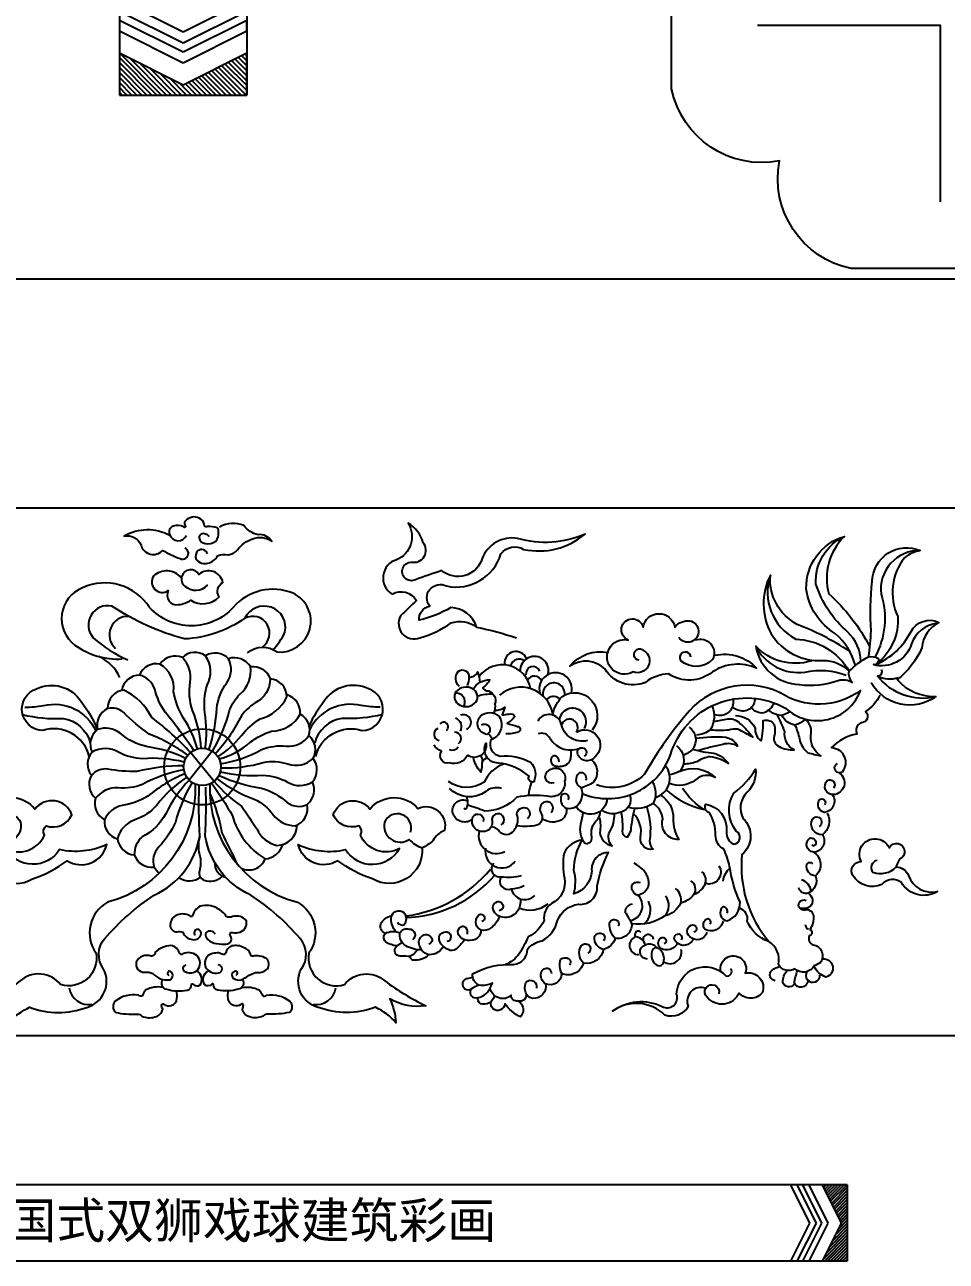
# Model space of a CAD drawing. Extents: x -66030 to 95157, y -13132 to 45879.
# Drawn here: x -44110 to -43323, y 5096 to 6151 of the extents above; entities that cross this region are included whole.
import ezdxf

# ---------------------------------------------------------------- set-up
doc = ezdxf.new("R2010")
doc.units = 0
doc.header["$LTSCALE"] = 100
doc.header["$MEASUREMENT"] = 0
for name, color, linetype in [('3', 11, 'CONTINUOUS'), ('4', 121, 'CONTINUOUS'), ('BH', 21, 'CONTINUOUS'), ('TEXT', 105, 'CONTINUOUS')]:
    doc.layers.add(name, color=color, linetype=linetype)
doc.styles.add('HZ', font='simhei.ttf')

# ---------------------------------------------------------------- blocks, each defined once
blk = doc.blocks.new('A$C7474708E')
at = {"layer": '3'}
for p, q in [((0, 1106.42), (0, 0)), ((72.5, 1106.42), (72.5, 0)), ((0, 54), (36.25, 35.87)), ((36.25, 35.87), (72.5, 54)), ((0, 47.78), (36.25, 29.65)), ((0, 42.66), (36.25, 24.53)), ((36.25, 29.65), (72.5, 47.78)), ((36.25, 24.53), (72.5, 42.66)), ((72.5, 36.44), (72.5, 42.66)), ((0, 36.44), (36.25, 18.31)), ((36.25, 18.31), (72.5, 36.44)), ((0, 24), (36.25, 5.87)), ((36.25, 5.87), (72.5, 24)), ((72.5, 0), (72.5, 24)), ((0, 0), (72.5, 0))]:
    blk.add_line(p, q, dxfattribs=at)
at = {"layer": 'BH'}
for p, q in [((21.26, 0), (0, 21.26)), ((24.09, 0), (0.17, 23.92)), ((72.5, 16.64), (67.6, 21.55)), ((72.5, 19.47), (69.48, 22.49)), ((72.5, 22.3), (71.37, 23.44)), ((18.43, 0), (0, 18.43)), ((15.61, 0), (0, 15.61)), ((26.92, 0), (5.83, 21.09)), ((29.75, 0), (11.5, 18.25)), ((32.58, 0), (17.16, 15.42)), ((69.35, 0), (54.4, 14.95)), ((72.18, 0), (56.28, 15.89)), ((72.5, 2.5), (58.17, 16.83)), ((72.5, 5.33), (60.05, 17.78)), ((72.5, 8.16), (61.94, 18.72)), ((72.5, 10.99), (63.82, 19.66)), ((72.5, 13.82), (65.71, 20.61)), ((12.78, 0), (0, 12.78)), ((9.95, 0), (0, 9.95)), ((7.12, 0), (0, 7.12)), ((35.41, 0), (22.82, 12.59)), ((38.23, 0), (28.48, 9.76)), ((46.72, 0), (39.32, 7.4)), ((49.55, 0), (41.2, 8.35)), ((52.38, 0), (43.09, 9.29)), ((55.2, 0), (44.97, 10.23)), ((58.03, 0), (46.86, 11.18)), ((60.86, 0), (48.74, 12.12)), ((63.69, 0), (50.63, 13.06)), ((66.52, 0), (52.51, 14)), ((4.29, 0), (0, 4.29)), ((1.46, 0), (0, 1.46)), ((41.06, 0), (34.14, 6.93)), ((43.89, 0), (37.43, 6.46))]:
    blk.add_line(p, q, dxfattribs=at)
blk = doc.blocks.new('A$C10B656CB')
at = {"layer": '3'}
for points in [[(1147.5, 426, 0.175546), (1144.1, 428.2, 0.523736), (1138.7, 424.9, 0.318576), (1143.9, 420.1, 0.202036), (1153, 422.1, 0.191241), (1155.4, 429.7, 0.193375), (1154.2, 433.4, 0.076492), (1145.9, 434.6, -0.279661), (1143.3, 435, 0.203223), (1140.3, 440.9, 0.342236), (1128.3, 440.5, 0.475029), (1126.8, 435.3, -1.303183), (1125.5, 434.3, 0.188552), (1116.7, 435, 0.42281), (1113.4, 427.7, 0.28633), (1120.5, 422.5, 0.291175), (1127.9, 427)], [(1146, 411.3, 0.481999), (1137.8, 414, 0.312909), (1136.2, 406.6, 0.284035), (1146.3, 403.2, 0.207391), (1154.5, 409.6, -0.15222), (1163.7, 410.5, 0.202137), (1171.4, 414.6, -0.150758), (1184.2, 424.1, -0.260348), (1200.8, 421.9, 0.290542), (1189, 427.6, -0.172949), (1177, 435.4, 0.246818), (1156.2, 434.1, 0.246818)], [(1375.7, 348.6, 0.327159), (1353.6, 365.4, -0.074217), (1326.7, 354.6, -0.396576), (1335.6, 366.6, -0.801877), (1349.9, 383.9, 0.39437), (1396.4, 411.3, -0.384817), (1415.8, 415.1, 0.23124), (1468.3, 428.2, -0.176019), (1410.7, 424.4, 0.361218), (1380.4, 407.2, -0.533287), (1345.8, 397, 0.010644), (1323.4, 389.1, -1.233459), (1319.9, 404.3, 0.728875), (1329.9, 420.8, 0.206901), (1317.2, 437.4, -0.462951), (1307.4, 406.3, 0.649122), (1303.5, 376.9, -0.410971), (1324.2, 371.5, 0.004159), (1310.8, 358.3, 0.718822), (1327.2, 339.7, 0.089636), (1353.8, 352.3, -0.253851), (1375.7, 348.6, -0.039763), (1409.6, 339.5, -0.039763)], [(1113.6, 427, 0.25687), (1074.8, 426.4, -0.370199), (1089.1, 418.8, 0.591312), (1107.6, 414.2, 0.040099), (1122.4, 407.2, 1.050138), (1126.4, 416.2)], [(1699.1, 316, 0.140047), (1682.2, 343.1, -0.23203), (1657.2, 381.5, -0.340929), (1689.7, 426.2, 0.270835), (1676.4, 377.2, -0.086788), (1711.5, 331.9, -0.086788)], [(1703.8, 319.6, 0.196597), (1692.6, 344.5, -0.139718), (1665.4, 385.5, -0.306912), (1689.7, 426.2)], [(1710.3, 323.5, 0.03128), (1712.5, 345.5, -0.041218), (1713.4, 387.6, -0.53189), (1754.5, 414.1, 0.117173), (1741, 408, 0.283902), (1735.3, 357.9, -0.24763), (1717.3, 317.5)], [(1754.5, 414.1, 0.456163), (1721, 377, -0.205269), (1715.8, 323.2, -0.197493)], [(1123.5, 390.9, 0.425542), (1099.7, 392.3, 0.808936), (1112.4, 379.9, 0.633025), (1121.1, 368, 0.127012), (1131.6, 371.7, 0.363634), (1155.7, 374.6, -0.421564), (1159, 386.9, 0.577712), (1138.6, 393.7, 1.193217), (1126.4, 383.8, 0.40722), (1146.1, 384.8)], [(1693.7, 328.4, 0.051414), (1649.4, 351.1, -0.301765), (1626.5, 393.2, 0.244504), (1627.2, 342.9, 0.277177), (1671.5, 320.3, -0.203284), (1693.8, 311.1, -0.203284)], [(1626.5, 393.2, 0.36971), (1648.2, 338.5, -0.259857), (1693.8, 311.1, -0.294704)], [(1179.9, 326.7, -0.357106), (1205.3, 327.5, 0.838382), (1219, 377.6, 0.324944), (1167.9, 365.6, -0.439505), (1096.4, 365.5, 0.373518), (1039.1, 382.3, 0.589073), (1032.7, 333.4, 0.175907), (1072.9, 321.6)], [(1192.7, 331.7, 0.941294), (1177.7, 356.3, -0.142135), (1126.2, 338.6, -0.081654), (1064.3, 366.6, 0.729119), (1048.3, 339.7, 0.081842), (1077.9, 320.7)], [(1201.4, 329.1, 0.084624), (1212, 344.3, 0.895061), (1177.7, 356.3, 0.895061)], [(1514.6, 320.4, -1.427268), (1518.3, 328.8, -0.923707), (1509.3, 310.5, -1.467772), (1505.1, 337.7, -1.628456), (1517.9, 348.6, -0.85223), (1544.9, 348.8, -0.253475), (1557.6, 354.1, -1.514722), (1548.2, 340)], [(1716.7, 316.9, 0.175216), (1746.6, 344.9, -0.402265), (1770.4, 352.8, 0.250456), (1755.8, 331.1, -0.130573), (1734.8, 303.9, 0.224277), (1767.9, 289.5, -0.445217), (1712.6, 301.2, -0.445217)], [(1768.9, 352, 0.29436), (1747.1, 334.5, -0.405788), (1714.2, 316.7, -0.405788)], [(1562.5, 337.8, -0.677913), (1577.2, 321, -0.387692), (1550.2, 319.8)], [(1579.3, 324.7, -0.269722), (1614.7, 313.7, 0.257864), (1577.1, 310.5, -0.328831), (1539.6, 308.9, 0.152784), (1519.8, 301.5, -0.366571), (1485.5, 312.7, 0.368203), (1455.4, 315.3, -0.288817), (1488.2, 327)], [(1661.3, 319.8, -0.284035), (1614, 332.5, 0.358199), (1651.4, 299.7, 0.125658), (1684.4, 303.3, -0.21163), (1696.7, 301.4)], [(1614, 332.5, 0.320647), (1656.1, 310.3, -0.145286), (1691.3, 307.7, -0.145286)], [(1137.3, 244.7, 0.080167), (1125.5, 271, -0.096602), (1116.9, 293.8, 0.298832), (1105.3, 317.2, 0.352356), (1087.8, 307.8, 0.352356)], [(1140.6, 245.3, 0.07853), (1133.2, 277.5, -0.133325), (1131.2, 301.7, 0.241396), (1124.4, 322.8, 0.352356), (1105.3, 317.2, 0.352356)], [(1143.9, 245.1, 0.078116), (1143.6, 275.5, -0.098001), (1145.5, 299.2, 0.29164), (1144.2, 324.3, 0.361083), (1124.4, 322.8, 0.361083)], [(1147.3, 244.9, 0.067617), (1153.8, 279.5, -0.132926), (1162.4, 301.3, 0.282009), (1163.8, 321.7, 0.353642), (1144.2, 324.3, 0.353642)], [(1150.1, 242.7, 0.074978), (1164.7, 277.7, -0.107568), (1173.6, 291.5, 0.26885), (1182.5, 315, 0.352356), (1163.8, 321.7, 0.352356)], [(1696.7, 301.4, -0.245274), (1693.8, 311.1, -0.076275), (1710.3, 323.5, -0.151044), (1718.4, 322.2, -0.618182), (1714.2, 316.7)], [(1134.2, 243.5, 0.01941), (1109.8, 276.1, -0.095153), (1100.9, 295.7, 0.239061), (1087.8, 307.8, 0.356781), (1072.7, 294.8, 0.356781)], [(1182.5, 315, -0.352356), (1199.4, 304.6, -0.288469), (1186.7, 284.1, 0.116917), (1173.7, 271.1, -0.077131), (1152.6, 240.7)], [(1361, 298.1, -0.420067), (1360, 310.8, -0.702826), (1369, 305.9, -0.095299), (1367.6, 298.9, -0.095299)], [(1369, 305.9, 0.295893), (1376.8, 310.6, -0.063251), (1378.3, 301.5, -0.063251)], [(1044.9, 238.2, 0.441102), (1005.4, 260.4, -0.83818), (999.9, 296.1, -0.379154), (1037.9, 285.2, -0.068035), (1051.9, 261.3, -0.068035)], [(1154.7, 238.1, 0.078673), (1174.9, 256.1, -0.07464), (1190.8, 270.5, 0.224286), (1213.7, 289.1, 0.393263), (1199.4, 304.6, 0.393263)], [(1238.3, 238.2, -0.441102), (1277.8, 260.4, 0.83818), (1283.3, 296.1, 0.379154), (1245.3, 285.2, 0.05912), (1232.7, 264.6, 0.05912)], [(1372.6, 295.8, -0.267079), (1387, 303.8, -0.089651), (1381, 296.9, 0.342288), (1385.7, 294.3, -0.411207), (1391.3, 283.1, -0.114443), (1390.3, 275.3, -0.114443)], [(1465.8, 206.7, 0.426334), (1541.2, 239.6, -0.484721), (1639.5, 279.4, 0.530832), (1703.6, 294.6, -0.314205), (1634.4, 293, 0.352303), (1553.7, 272.9, 0.043828), (1518.7, 222.8, -0.285938), (1477.9, 214.2)], [(1131.4, 241.7, 0.043364), (1098.3, 271.6, 0.162619), (1074.5, 295, 0.399401), (1060.6, 279.2)], [(1155.6, 236.2, 0.1206), (1182.4, 250.5, -0.073548), (1200.6, 260, 0.279785), (1225, 274.5, 0.358124), (1213.8, 290.9, 0.399109)], [(1440.7, 274.4, -0.132362), (1448.8, 289.6, -0.862193), (1474.2, 260.9)], [(1594.5, 287.3, -0.489871), (1583.4, 273.3, -0.058487), (1578.4, 274.1)], [(1613.3, 287.9, -0.559173), (1598.6, 277.9, -0.041504), (1593.9, 280, -0.041504)], [(1719.9, 290.6, -0.144595), (1707.8, 276.7, -0.690052), (1703.7, 267, 0.400016), (1700.4, 257.4, 0.153843), (1678.6, 245.9, -0.615389), (1687.7, 225, -1.086697), (1683.9, 232.4)], [(989.9, 280.4, 0.031618), (1005.9, 281.7, -0.362903), (1050.5, 260.1)], [(1129, 239.4, 0.06675), (1096.1, 257.4, -0.04358), (1074.3, 275.8, 0.242771), (1060.6, 279.2, 0.353642), (1052, 261.3)], [(1157.1, 231.9, 0.078862), (1192.1, 244.2, -0.118753), (1213.2, 247.2, 0.269466), (1232.5, 256.1, 0.353642), (1225, 274.5, 0.353642)], [(1293.3, 280.4, -0.031618), (1277.2, 281.7, 0.354205), (1233.2, 261.2, 0.354205)], [(1379.9, 265.3, -1.036968), (1384.6, 257.2, -0.621545), (1379, 272.6, -0.412946), (1395, 272.4, -0.470336), (1387.9, 252.5, 0.487945), (1395.7, 238.7, -0.150961), (1421.6, 233.5, -0.309457), (1424.4, 216.6, -0.682071), (1420.4, 221.5, 0.151626), (1394.2, 232.7, -0.561511), (1383.7, 249.6, -0.675755), (1367.9, 239.4)], [(1391, 277.8, 0.172974), (1399.9, 280.3, 0.00612), (1397.5, 273.8, 0.001303), (1403.3, 274.5, -0.408745), (1408.3, 272.3, -0.106032), (1401.7, 266.7, 0.017543), (1410.5, 264, -0.795289), (1411.6, 259.3, -0.095755), (1400.5, 257.6, -0.095755)], [(1576.7, 281.2, -0.249705), (1575.1, 261.1, -0.172611), (1563.3, 256.6, -0.172611)], [(1629.7, 283.7, -0.165913), (1620.9, 275.5, -0.297839), (1610.3, 280.2, -0.297839)], [(1642.7, 276.8, -0.197128), (1634.9, 273.4, -0.153307), (1625.5, 277.6, -0.153307)], [(987.8, 274, 0.070072), (1022.5, 270.8, -0.297613), (1045.8, 249.9)], [(1295.4, 274, -0.070072), (1260.7, 270.8, 0.297613), (1237.4, 249.9)], [(1470.3, 251.8, -0.434397), (1448, 266.3, 0.667108), (1427.8, 268.4)], [(1578.1, 268.1, 0.010966), (1590.3, 270.4, -0.266943), (1600.8, 266.2, -0.06591), (1611.4, 254.7, 0.026116), (1598.7, 261.5, 0.13979), (1590.8, 260.8, -0.049997), (1576, 260.9, -0.049997)], [(1596.6, 273.2, -0.298415), (1613.4, 262.6, 0.26642), (1618.7, 251.6, 0.073864), (1620.3, 268.9, -0.350153), (1629.8, 265.5, -0.13771), (1629.6, 255.4, 0.337488), (1633.9, 246.7, 0.127938), (1646.8, 243.9, -0.329681), (1638.9, 259.7, -0.000564), (1632.7, 273.7)], [(1656.3, 270, -0.102656), (1647.5, 265.1, -0.253631), (1636.3, 273.5, -0.364916)], [(1647.5, 265.1, -0.050169), (1651.3, 253.3, 0.192593), (1658.6, 241.5, 0.020547), (1669.5, 238.9, -0.276483), (1661, 256.2, 0.307416), (1656.3, 270)], [(1127.2, 236.6, 0.08111), (1093.7, 246.7, -0.120414), (1071.3, 258.2, 0.25546), (1052, 261.3, 0.355329), (1047.3, 242)], [(1158, 228.6, 0.078173), (1193.5, 233.2, -0.126181), (1214.4, 232, 0.276222), (1236.1, 236.6, 0.353642), (1232.5, 256.1, 0.353642)], [(1356.8, 259.4, -0.702768), (1359.9, 249, -0.702768)], [(1461, 259.1, -0.93041), (1476.6, 237.8, -0.632928), (1461.7, 241.2, -1.887019), (1467.6, 238.5)], [(1557.1, 263.3, -0.41346), (1560.2, 244.5, -0.104227), (1552, 239.2, -0.104227)], [(1562.7, 253.8, -0.063189), (1588.6, 254.7, -0.243539), (1598.5, 247.1, 0.206722), (1586, 248.6, 0.018285), (1564.8, 243.3)], [(1126, 233.5, 0.078128), (1090.3, 236.4, -0.109984), (1070.4, 241.6, 0.282568), (1047.3, 242, 0.361083), (1046.7, 222.2)], [(1367.8, 239.1, -0.363211), (1352.5, 232.9, -0.735638), (1345.8, 242.7, -0.181339), (1339.5, 248.1, -0.181339)], [(1546.4, 247.6, -0.400225), (1549.8, 226.3, -0.119949), (1540.4, 222.7)], [(1560.2, 244.5, 0.045758), (1578.3, 241.1, -0.162883), (1590.8, 232.2, 0.093827), (1575.2, 238.1, 0.123439), (1563.8, 233.8, -0.095168), (1552.2, 231.8, -0.095168)], [(1156.8, 225.3, 0.079505), (1193.2, 222.3, -0.114557), (1214.3, 216.4, 0.287457), (1235.5, 216.7, 0.353642), (1236.1, 236.6, 0.353642)], [(1385.1, 236.9, 0.291144), (1380.2, 233, -0.074119), (1379.2, 224.9, -0.138184), (1372.9, 237.5)], [(1473.9, 235.5, -0.400604), (1475.4, 216.3, -0.107838), (1464.8, 211.6, -0.107838)], [(1125.5, 230.2, 0.064724), (1085.5, 225.4, -0.045971), (1060.9, 227.5, 0.251499), (1046.7, 222.2, 0.353642), (1050.3, 202.6)], [(1125.7, 226.9, 0.07626), (1090.3, 214.5, -0.128337), (1069.6, 211.6, 0.239447), (1050.3, 202.6, 0.353642), (1057.8, 184.3)], [(1126.6, 223.6, 0.071575), (1094.9, 204.4, -0.097337), (1073, 196.5, 0.232125), (1057.8, 184.3, 0.354483), (1069, 167.9, 0.354483)], [(1398.5, 231.7, 0.201158), (1382.1, 216.3, -0.313894), (1351.7, 216.8, -0.313894)], [(1442, 215.7, -0.923532), (1437.4, 226.3, -0.779839), (1450.8, 217.1, -0.559137), (1436.2, 204.5, 0.079791), (1409.9, 203.5, -0.212789), (1382.4, 191.7, 0.013444), (1367.7, 196.9)], [(1469.1, 218.1, 0.622871), (1463.4, 224.2, 0.579707), (1464.7, 211.9, -0.217239), (1464.1, 199.6, -0.367068), (1452.9, 194, -0.367068)], [(1548.7, 225.5, -0.304236), (1579.5, 220.4, 0.317144), (1562.7, 218.4, -0.264689), (1540.1, 215.2, -0.262487)], [(1589.5, 104.5, 0.569358), (1585.8, 109.9, 0.638272), (1589.6, 98, 0.339008), (1600.6, 113.9, -0.069766), (1591.7, 144.6, 0.041292), (1586.9, 159.1, -0.284228), (1579.7, 171.1, 0.145661), (1574.4, 190.3, -0.448601), (1571.3, 197.6, -0.391679), (1589.1, 174.4, 0.339595), (1595.5, 163.3, 0.712139), (1597.4, 174.5, -0.310638), (1595.3, 207, 0.100214), (1613.8, 227.6, -0.234388), (1606.7, 207.8, 0.346206), (1603.4, 185.1, -0.449774), (1602.2, 154.7, 0.202455), (1625.2, 80.4)], [(1685.3, 224.4, -0.698334), (1680.4, 205.7, -0.666673), (1675, 217.7, -0.888231), (1680.3, 211.3)], [(1135.4, 214.6, -0.350165), (1060.6, 113.8, 0.447339), (1050.8, 70.3, -0.561208), (1020.4, 43.6, 0.429561), (986, 46.8, -0.049384), (950.8, 25.5, 0.173784), (981.5, 31.3, 0.086139), (976.4, 11, -0.107254), (994, 24.2, 0.181002), (1042.8, 24.1, 0.476889), (1057.2, 56.7, -0.351933), (1058.2, 82.9, -0.069056), (1100.4, 120, 0.252139), (1139.3, 170.6, -0.023443), (1138.8, 212.2)], [(1128.1, 220.7, 0.078666), (1102.5, 196.7, -0.135271), (1083.9, 184.3, 0.262206), (1069, 167.9, 0.353642), (1083.4, 154.2)], [(1130.2, 218.1, 0.076168), (1110.2, 189.3, -0.152589), (1090.2, 169.7, 0.230879), (1083.4, 154.2, 0.350667), (1100.3, 143.8)], [(1132.8, 216, 0.076322), (1118.6, 182.2, -0.085172), (1104.3, 161.1, 0.276944), (1100.3, 143.8, 0.002841), (1104.5, 138.5)], [(1147.8, 214.6, 0.350165), (1222.6, 113.8, -0.447339), (1232.4, 70.3, 0.561208), (1262.8, 43.6, -0.429561), (1297.2, 46.8, 0.049384), (1332.4, 25.5, -0.173784), (1301.7, 31.3, -0.086139), (1306.8, 11, 0.107254), (1289.2, 24.2, -0.181002), (1240.4, 24.1, -0.476889), (1225.9, 56.7, 0.351933), (1225, 82.9, 0.069056), (1182.8, 120, -0.252139), (1143.9, 170.6, 0.023443), (1144.4, 212.2)], [(1149.3, 215.5, -0.033712), (1167.2, 187.7, 0.191426), (1195, 151, 0.32693), (1210.1, 162.9)], [(1151.5, 217, 0.063642), (1175, 195.8, -0.001918), (1188.2, 176.2, 0.240493), (1205.2, 162.4, 0.410713), (1222.3, 179.5, 0.410713)], [(1153.8, 219.4, 0.077935), (1185.8, 201.9, -0.126804), (1202, 188.6, 0.232511), (1220.6, 179.1, 0.393263), (1230.9, 197.4, 0.393263)], [(1191.9, 211.3, -0.102532), (1214, 199.1, 0.290029), (1230.9, 197.4, 0.350667), (1235.5, 216.7, 0.350667)], [(1396.8, 211.1, 0.231654), (1383.4, 208.5, -0.386686), (1352.6, 211.1, -0.386686)], [(1525.7, 216.9, -0.262458), (1526.3, 198.1, -0.231889), (1505.5, 194.8, -0.231889)], [(964, 173.6, -0.969644), (986.1, 182.1, -0.682237), (965, 167.5, -0.139563), (953.9, 160.2, 0.59797), (996.4, 133.7, 0.078989), (1026.1, 149.3, 0.510176), (1059.9, 163.1, -0.165192), (1019.6, 158.8, -0.560874), (973.4, 159.6, 0.438923), (1006.6, 171.2, -0.353536), (1008, 179.2, 0.392744), (1030.1, 188.5, 0.593769), (998.5, 193.4, 0.465556), (957.6, 193.9, 0.639912), (935, 175, -0.18148), (944.8, 166.4, 0.06001), (953.9, 160.2)], [(1148, 206.7, -0.055129), (1158.1, 173.1, 0.004105), (1171.3, 146.5, 0.004105)], [(1319.2, 173.6, 0.969644), (1297, 182.1, 0.682237), (1318.2, 167.5, 0.139563), (1329.3, 160.2, -0.59797), (1286.7, 133.7, -0.078989), (1257.1, 149.3, -0.510176), (1223.3, 163.1, 0.165192), (1263.6, 158.8, 0.560874), (1309.8, 159.6, -0.438923), (1276.5, 171.2, 0.353536), (1275.2, 179.2, -0.392744), (1253.1, 188.5, -0.593769), (1284.6, 193.4, -0.465556), (1325.6, 193.9, -0.639912), (1348.2, 175, 0.18148), (1338.4, 166.4, -0.06001), (1329.3, 160.2)], [(1371.7, 184.3, -0.545658), (1355.2, 190.8, -0.600146), (1368.2, 200.3, -0.600146)], [(1453.9, 201.4, 1.336199), (1447.5, 202.9, 0.309363), (1452.3, 193.9, -0.293499), (1448.3, 184.3, -0.304762), (1432.1, 185.2, -0.304762)], [(1486.9, 202.3, -0.28356), (1479, 190.1, -0.346108), (1460.4, 195.5, -0.346108)], [(1506.4, 205.1, -0.454638), (1498.9, 190.8, -0.26379), (1483.1, 192.2, -0.26379)], [(1532.6, 205.3, -0.281535), (1543.5, 185.4, 0.147907), (1548.4, 167.5, -0.518047), (1534.6, 184.7, 0.250757), (1526.3, 198.1)], [(1537.6, 210.2, 0.143099), (1570.1, 193.1, -0.114687), (1551.5, 211, -0.114687)], [(1679.4, 205.8, -0.579513), (1672.3, 190.6, -0.513217), (1668.3, 201.1, -0.996194), (1672.7, 197)], [(1388.2, 178.6, -0.186549), (1396.1, 173.3, 0.470523), (1408.6, 176.7, 0.237384), (1410.1, 188.9, -0.540264), (1418.8, 194.1, -0.495617), (1419.1, 185.2)], [(1439.4, 190.6, 0.896116), (1432.9, 199, 0.447582), (1431.2, 189, -0.424234), (1427.2, 179.6, -0.094155), (1410.6, 179.1, -0.094155)], [(1466.4, 190.5, -0.042145), (1464.3, 180.4, 0.22614), (1468.2, 164.2, 0.558779), (1474.1, 169.4, -0.279948), (1478.7, 184.3, 0.22291), (1481.1, 191.3)], [(1498.9, 190.8, -0.075749), (1500, 174.5, 0.380723), (1504.4, 169.5, 0.07299), (1507.5, 175, -0.036024), (1510.7, 194)], [(1520.9, 195.1, -0.120468), (1523.3, 166.4, 0.20852), (1526.4, 159.1, -0.513302), (1515.5, 169.3, 0.268712), (1509.4, 189.6)], [(1396.6, 179.8, 1.620751), (1388.8, 184.8, -0.29656), (1385.6, 175.4, -0.728609), (1372.5, 186.9, -0.868325), (1381.4, 182.8, -0.868325)], [(1480.5, 186.1, -0.102357), (1480.9, 173.4, 0.332396), (1491.4, 162, -0.302987), (1489.2, 173.8, 0.163393), (1493.3, 189.4)], [(1675, 189.8, -0.370657), (1670.9, 171.4, -0.565185), (1662.4, 184.9, -1.234318), (1668.2, 178.6, -1.234318)], [(1139.2, 169.9, 0.147442), (1139.6, 152.4, -0.098177), (1139, 140.6, 0.374256), (1142.9, 132.7, 0.297704), (1158.5, 136)], [(1670.9, 171.4, -0.593206), (1663.3, 156.6, -0.667467), (1660.1, 168.6, -0.50081), (1665.4, 164.3, -0.665303), (1661.9, 162.5)], [(1417.7, 36.5, -0.632029), (1410.9, 29.7, -0.548736), (1405.3, 34.4, -0.582829), (1387.2, 40.4, -0.074413), (1389.3, 44.7, -0.139959), (1377.7, 43, -0.31864), (1372.2, 52.8, -0.13666), (1407.4, 60.7, 0.390209), (1419, 73.8, -0.162687), (1431.6, 81, 0.223168), (1444.7, 98.3, -0.269778), (1462.6, 112.1, 0.465919), (1478.7, 127.8, -0.077094), (1488.3, 156.2, 0.458326), (1474, 140.5, -0.316048), (1458.7, 121.1, 0.128108), (1458.8, 141.2, -0.13258), (1465.9, 167, 0.255944), (1450.3, 155.8, 0.093782), (1450.6, 134.3, -0.348838), (1439.6, 112.8, 0.277779), (1433.3, 98.4, -0.185016), (1419.6, 84.4, -0.045742), (1411.9, 69.8, -0.130215), (1400.4, 60.6)], [(1717.6, 149.6, 0.57438), (1714.1, 139.4, 0.284201), (1734, 144, -0.297135), (1744.5, 136.7, 0.392899), (1769.1, 123.1, -0.425372), (1738.5, 130.6, 0.414828), (1721.7, 129, -0.376729), (1697, 136.6, -0.591687), (1704.1, 148.5, -1.025332), (1728, 160.4, -1.419525), (1736.9, 150.7, 0.088399), (1733.7, 143.2)], [(1663.3, 156.6, -0.50537), (1665.1, 136.4, -0.456071), (1657.5, 146.1, -0.549413), (1662.8, 146.8)], [(1582.6, 144.9, -0.697412), (1570.9, 129.8, -0.192306), (1561.2, 120.4, -0.169337), (1549.9, 113.1, -0.237926), (1536.4, 102.2, -0.196382), (1508.1, 95.5, -0.196382)], [(1665.1, 136.4, -0.395331), (1658.8, 121.6, -0.441479), (1650.7, 126.1, -0.441479)], [(1413.1, 116.7, -0.177728), (1410.3, 106, -0.281741), (1397.8, 101, -0.336435), (1389.4, 109.1, -0.314885), (1393.6, 114.6, -0.475696), (1398.2, 109.8, -0.336774), (1394.9, 106.6)], [(1658.7, 121.5, -0.495775), (1660.6, 110.2, -0.222263), (1651.6, 108.8, -0.222263)], [(1152.6, 86.7, 0.181306), (1148.8, 89.1, 0.283616), (1144.6, 87.8, 0.305443), (1144.9, 83.7, 0.191789), (1151.5, 79, 0.059494), (1160.2, 78.1, 0.20123), (1165.4, 79.7, 0.327088), (1165.6, 85.2, -0.2605), (1165.1, 87.4, -0.249439), (1167.3, 88, 0.113812), (1172.2, 88, 0.430992), (1179.1, 97.8, 0.321456), (1167.3, 101.6, -0.212226), (1161.9, 101.7, 0.131858), (1154.1, 108.7, 0.193462), (1139.5, 110.4, 0.209234), (1133, 101.9, -0.387058), (1130.8, 102.2, 0.217012), (1120.2, 103.1, 0.325492), (1114.1, 94.6, 0.467603), (1119.9, 88.5, -0.182833), (1124.8, 88.2, 0.268251), (1133, 82, 0.443114), (1140.4, 87.1, 0.461557), (1136.8, 90.7, 0.553583), (1135.3, 85.8)], [(1306.8, 88.6, -0.207778), (1302.9, 101.6, -0.568046), (1313.4, 105.1, -0.368581), (1313.5, 94.3, -0.37594), (1308.4, 96.5)], [(1508.6, 112.2, 0.411112), (1502.5, 105.4, -0.023251), (1508.1, 95.5, -0.481258), (1493.9, 83, -0.21534), (1489.2, 95.9, -0.632458), (1496.5, 97.6, -0.258288), (1496.6, 93.3)], [(1660.1, 90.7, -0.760543), (1659.7, 85.1, 0.446016), (1663.1, 77.6, -0.548544), (1669.3, 62.3, -0.015008), (1663.9, 59.6, -0.484493), (1647.4, 57, -0.430208), (1633.5, 60.6, 0.309087), (1625.2, 80.4, -0.221441), (1606.8, 97.7, 0.389533), (1600.2, 108.7)], [(1660.5, 90.6, 0.179329), (1663.5, 102.5, 0.418038), (1656.3, 107.2, -0.670124), (1651.2, 113.7, -0.401779), (1657.2, 115.4, -0.401779)], [(1297.6, 87.3, -0.493317), (1294.5, 96.6, -0.193242), (1302.7, 102.2)], [(1395.1, 101.7, -0.13855), (1389.2, 93, -0.169267), (1381.7, 89.7, -0.355922), (1375.3, 94.8, -0.240288), (1377.2, 102.9, -0.380112), (1381.5, 102.7, -0.574884), (1380.1, 97.5)], [(1586.1, 97.6, -0.490237), (1570.7, 90.6, -0.525069), (1573.3, 100.1, -0.443312), (1574.9, 95)], [(1307.4, 76.5, -0.05879), (1298.4, 79.4, -0.407456), (1297.6, 87.3, -0.218391), (1310.2, 87.7)], [(1328.9, 73, -0.113083), (1315.1, 76.7, -0.308563), (1310.2, 87.7, -0.356952), (1318, 91, -0.748502), (1320.8, 81.8)], [(1347.1, 76.3, -0.318614), (1335.4, 69.1, -0.296875), (1327.5, 75.7, -0.355346), (1328.5, 84.6, -0.483367), (1337.2, 83.6, -0.487039), (1334.9, 78)], [(1365.5, 81.8, -0.026329), (1359.5, 75.1, -0.271085), (1353, 72.8, -0.113668), (1347.1, 76.3, -0.264962), (1343.6, 84.5, -0.32341), (1349.5, 88.7, -0.418916), (1353.7, 84.3, -0.398394), (1350.2, 80.2)], [(1379.3, 90.1, -0.209704), (1376.5, 83.5, -0.236643), (1367.7, 81.3, -0.226368), (1360.5, 85.7, -0.335912), (1361, 92, -0.425528), (1366.2, 92.5, -0.210105), (1367.5, 86.5)], [(1493.9, 83, -0.266937), (1484, 73.5, -0.365853), (1476.3, 84.3, -0.696821), (1484.9, 84.7, -0.258265), (1483.9, 80.9)], [(1560.4, 82.1, -0.547995), (1546.4, 79.8, -0.833195), (1548.6, 86.8, -0.489829), (1550.3, 81.7)], [(1572.3, 88.2, -0.589963), (1557.7, 84.6, -0.647765), (1560.4, 94.7, -0.817823), (1561.1, 88.2)], [(1127.5, 60.3, 0.84887), (1127.3, 54.4, 0.30192), (1137.2, 55.8, 0.403087), (1136.8, 68.4, 0.290983), (1124.9, 69.7, -0.549135), (1122.2, 70, 0.275817), (1114.7, 77, 0.159362), (1101.1, 71.1, -0.447672), (1097.8, 67.8, 0.404405), (1085.1, 62.6, 0.516868), (1092, 54.1, -0.129574), (1099.3, 53.1, 0.267391), (1113.6, 47.7, 0.760323), (1113.2, 55.1, 0.714411), (1113, 51.3, 0.714411)], [(1170.4, 51.7, 0.710782), (1170.4, 55.1, 0.699392), (1167.9, 49, 0.304233), (1176.7, 48.4, -0.059745), (1186.8, 54, 0.223549), (1197.1, 56.9, 0.348549), (1196.2, 65.8, 0.203552), (1184.8, 67.7, -0.461702), (1182.6, 69.5, 0.26838), (1177.1, 75, 0.192024), (1166.4, 76.5, 0.2037), (1161.4, 70.8, -0.140403), (1160.3, 69.2, -0.199865), (1156.8, 70.4, 0.167529), (1146.4, 68.4, 0.30212), (1144.3, 58.5, 0.329157), (1155.4, 53.6, 0.904054), (1155.1, 60.4, 0.904054)], [(1324.7, 73.4, -0.309945), (1317.1, 67.5, 0.041375), (1310.3, 67.8, -0.629578), (1306.9, 75.9, -0.020237), (1312, 79.5, -0.020237)], [(1484, 73.5, -0.414128), (1466.8, 61.9, -0.338027), (1465.1, 76.8, -0.468528), (1472.4, 76.3, -0.412238), (1470.7, 70.5)], [(1521.5, 65.4, -0.906621), (1519.8, 77.4, -0.389183), (1529.7, 74.7)], [(1547.1, 78.3, -0.384608), (1533, 74.4, -0.520546), (1533.2, 83.4, -1.070074), (1535.7, 78.3)], [(1334.9, 69.2, -0.246044), (1321.3, 64.5, -0.181037), (1318.3, 67.6, -0.181037)], [(1466.8, 61.9, -0.455046), (1448.3, 52.9, -0.178705), (1447.4, 65.1, -0.411804), (1455.6, 64.5, -0.272475), (1455.1, 60.2)], [(1584.2, 54.7, -1.344691), (1605.1, 53.4, -0.592121), (1619.7, 36.7, -0.461718), (1599.8, 36.3, -0.55515), (1572.6, 32.7, -1.821756), (1582.5, 35.7)], [(1671.1, 65.5, -0.942254), (1673.9, 50, -0.195377), (1663.9, 59.2)], [(1107.4, 48, 0.563654), (1111.2, 39.6, 0.125167), (1128.5, 38.9, 0.402454), (1132.2, 43.7, -0.633295), (1133.8, 43.7, 0.365478), (1139.6, 43.3, 0.442552), (1136.6, 55.3)], [(1175.8, 48, -0.563654), (1172, 39.6, -0.125167), (1154.7, 38.9, -0.402454), (1151, 43.7, 0.633295), (1149.4, 43.7, -0.365478), (1143.6, 43.3, -0.442552), (1146.6, 55.3)], [(1448.3, 52.9, -0.545097), (1434.5, 44.3, -0.306345), (1430.7, 53.7, -0.44662), (1437.1, 57.2, -0.269829), (1439.5, 53)], [(1571.3, 40.4, 0.656972), (1556.4, 25.1, -0.3747), (1536.4, 17.5, 0.366069), (1491.8, 20.9, -0.280958), (1534.1, 24.9, 0.711087), (1546.4, 35.5, -0.666744), (1588.5, 51, 0.785773), (1592.5, 57)], [(1630.7, 46.9, -0.674881), (1628, 55.8, -0.110344), (1634.5, 59.1)], [(1646.7, 44, -0.673883), (1637.2, 45.6, -0.185928), (1640.8, 55.5, -0.185928)], [(1658.6, 46.9, -0.784561), (1646.9, 45, -0.0347), (1649.6, 55.4)], [(1434.5, 44.3, -0.499498), (1423.8, 31.8, -0.299256), (1417.7, 36.5, -0.202884), (1417.7, 45.3, -0.397449), (1424.6, 46.4, -0.276805), (1426.9, 40.6)], [(1107.6, 41.2, 0.156604), (1093.2, 39, 0.060501), (1090.3, 34.3, -0.439964), (1086.9, 34.5, 0.214103), (1067, 29.4, 0.424519), (1067.5, 19.7, 0.058879), (1085.7, 18.4, -0.263023), (1089.9, 16.6, 0.180622), (1101, 15.9, 0.299234), (1107.6, 22.5, -0.132947), (1106.7, 26.3, -0.706468), (1108.8, 26.6, 0.240147), (1114.9, 25.8, 0.306684), (1119.8, 31.7, 0.034676), (1119.7, 38.2)], [(1175.6, 41.2, -0.156604), (1189.9, 39, -0.060501), (1192.9, 34.3, 0.439964), (1196.3, 34.5, -0.214103), (1216.2, 29.4, -0.424519), (1215.7, 19.7, -0.058879), (1197.5, 18.4, 0.263023), (1193.3, 16.6, -0.180622), (1182.1, 15.9, -0.299234), (1175.6, 22.5, 0.132947), (1176.5, 26.3, 0.706468), (1174.4, 26.6, -0.240147), (1168.2, 25.8, -0.306684), (1163.4, 31.7, -0.034676), (1163.5, 38.2)], [(1390.9, 34.1, -0.427767), (1379, 27.1, -0.331691), (1376.9, 32.7)], [(1410.9, 29.7, -0.307642), (1415.4, 20.2, -0.020276), (1413, 15.9, -0.113131), (1399.7, 27.1, -1.119149), (1388, 29)]]:
    blk.add_lwpolyline(points, format="xyb", dxfattribs=at)
for points in [[(1150.2, 243.1), (1130.2, 218.1)], [(1456.3, 244.5), (1456.2, 242.6), (1456.1, 241.1), (1456, 239.7), (1456, 238.6), (1455.9, 237.7), (1455.8, 236.9), (1455.7, 236.2), (1455.5, 235.6), (1455.3, 235), (1455.1, 234.4), (1454.8, 233.8), (1454.4, 233.3), (1454.1, 232.8), (1453.7, 232.4), (1453.3, 231.9), (1452.8, 231.6), (1452.4, 231.2), (1452, 230.9), (1451.6, 230.7), (1451.1, 230.5), (1450.7, 230.3), (1450.2, 230.2), (1449.8, 230), (1449.3, 229.9), (1448.8, 229.8), (1448.3, 229.7), (1447.8, 229.6), (1447.3, 229.6), (1446.8, 229.5), (1446.3, 229.5), (1445.8, 229.5), (1445.3, 229.5), (1444.8, 229.6), (1444.3, 229.6), (1443.8, 229.7), (1443.3, 229.8), (1442.8, 230), (1442.4, 230.1), (1442, 230.3), (1441.6, 230.5), (1441.2, 230.8), (1440.9, 231), (1440.6, 231.3), (1440.4, 231.7), (1440.2, 232), (1440, 232.4), (1439.8, 232.7), (1439.7, 233.1), (1439.6, 233.6), (1439.5, 234), (1439.4, 234.4), (1439.4, 234.8), (1439.4, 235.3), (1439.4, 235.7), (1439.5, 236.1), (1439.6, 236.5), (1439.7, 236.9), (1439.9, 237.3), (1440.1, 237.7), (1440.3, 238), (1440.5, 238.3), (1440.8, 238.5), (1441.1, 238.8), (1441.4, 238.9), (1441.7, 239), (1442.1, 239.1), (1442.4, 239.1), (1442.8, 239), (1443.2, 238.9), (1443.5, 238.7), (1443.9, 238.5), (1444.2, 238.1), (1444.5, 237.8), (1444.8, 237.3), (1445.1, 236.8), (1445.3, 236.3), (1445.5, 235.7), (1445.7, 235), (1445.8, 234.4), (1445.9, 233.7)], [(1151.5, 217), (1131.4, 241.7)], [(1138.8, 212.2), (1138.9, 212.9), (1139, 213.7)], [(1420.3, 205.1), (1420.4, 208.3), (1421.3, 212.2), (1422.7, 216.6)], [(1366.9, 203.8), (1367.3, 202.6), (1367.6, 201.5), (1367.8, 200.7), (1368, 199.9), (1368, 199.3), (1368, 198.7), (1368, 198.2), (1367.9, 197.7), (1367.8, 197.3), (1367.7, 196.9), (1367.6, 196.5), (1367.5, 196.1), (1367.4, 195.7), (1367.3, 195.4), (1367.2, 195), (1367.1, 194.6), (1367, 194.2), (1366.8, 193.8), (1366.7, 193.5), (1366.4, 193.3), (1366.2, 193.2), (1365.8, 193.3), (1365.3, 193.5), (1364.7, 194)], [(1515.5, 130.3), (1514.2, 130.6), (1513.1, 130.7), (1512.2, 130.6), (1511.3, 130.5), (1510.6, 130.3), (1510, 130), (1509.4, 129.7), (1509, 129.3), (1508.6, 128.9), (1508.3, 128.5), (1508, 128.1), (1507.9, 127.7), (1507.8, 127.2), (1507.8, 126.8), (1507.8, 126.3), (1507.9, 125.8), (1508, 125.3), (1508.2, 124.7), (1508.4, 124.2), (1508.7, 123.7), (1509, 123.2), (1509.3, 122.7), (1509.7, 122.2), (1510.1, 121.8), (1510.5, 121.4), (1510.9, 121.1), (1511.4, 120.8), (1511.9, 120.6), (1512.4, 120.4), (1512.9, 120.3), (1513.5, 120.3), (1514.1, 120.3), (1514.7, 120.5), (1515.4, 120.6), (1516.1, 120.9), (1516.7, 121.2), (1517.4, 121.5), (1518.1, 121.9), (1518.7, 122.4), (1519.3, 122.9), (1519.8, 123.4), (1520.3, 123.9), (1520.7, 124.4), (1521.1, 125), (1521.5, 125.6), (1521.8, 126.2), (1522.1, 126.8), (1522.3, 127.4), (1522.4, 128), (1522.6, 128.6), (1522.6, 129.3), (1522.7, 129.9), (1522.7, 130.5), (1522.6, 131.2), (1522.6, 131.9), (1522.5, 132.5), (1522.4, 133.2), (1522.2, 133.9), (1522, 134.6), (1521.8, 135.3), (1521.5, 136), (1521.1, 136.8), (1520.7, 137.6), (1520.3, 138.4), (1519.7, 139.3), (1519, 140.2), (1518.2, 141.1), (1517.2, 142.1), (1515.9, 143.2), (1514.4, 144.4), (1512.5, 145.7), (1510.3, 147.1)]]:
    blk.add_lwpolyline(points, dxfattribs=at)
for radius in [32.5, 15.9]:
    blk.add_circle((1141.4, 229.4), radius, dxfattribs=at)
for centre, radius, start, end in [((1077.8, 342.2), 15.7, 86.9687, 227.6656), ((1409.3, 318.2), 9.7, 21.2665, 187.9527), ((1553.9, 322.7), 4.76, 4.9728, 217.6411), ((1038.4, 291.1), 35.7, 24.0282, 65.4797), ((1412.1, 313.4), 7.96, 54.9878, 161.8466), ((1425, 311.6), 12.1, 343.7829, 182.3504), ((1397.6, 292), 24.5, 10.0445, 143.5449), ((1423.9, 308.9), 6.17, 21.3915, 187.4847), ((1425, 300.3), 6.61, 22.8992, 151.1716), ((1443.1, 295.9), 13.9, 345.6384, 195.2711), ((1728.3, 326.8), 22.3, 241.2741, 289.9212), ((1718.3, 310.6), 3.6, 264.2502, 32.5217), ((1756.7, 337.7), 49.5, 218.3332, 283.0752), ((1413.5, 269.9), 27.6, 9.2737, 131.2997), ((1441.6, 291.8), 9.37, 353.2366, 193.5673), ((1358, 284.7), 7.79, 336.0414, 97.3229), ((1386.7, 260), 31.4, 84.2673, 109.132), ((1441.1, 281.9), 7.6, 49.3746, 139.4284), ((1457.7, 267.9), 11.6, 329.7519, 170.4629), ((1347.4, 263.6), 3.98, 309.7384, 141.5372), ((1355, 263.5), 7.89, 331.7909, 70.0854), ((1364.4, 267.5), 6.48, 293.5301, 111.7803), ((1455, 263.1), 7.08, 325.3058, 158.275), ((1344.7, 257.2), 5.43, 112.7775, 258.1108), ((1374.3, 245), 17, 31.2213, 47.5293), ((1431.2, 250), 8.1, 26.1259, 112.4216), ((1456.2, 264.7), 20.9, 212.3007, 294.3594), ((1354.8, 249.8), 6.17, 245.8741, 327.2782), ((1373.5, 234.9), 7.14, 352.1124, 36.0961), ((1210, 337.1), 127.1, 244.6921, 261.8438), ((1523.9, 219.6), 16.8, 285.101, 39.6642), ((1392.6, 170.6), 15.2, 164.788, 298.0896), ((1397.2, 157.3), 14.2, 169.3026, 324.1173), ((1164.8, 147.5), 12.9, 177.7656, 255.557), ((1181.2, 156.2), 14.8, 243.0251, 339.3304), ((1301, 213.3), 112, 277.1371, 320.6058), ((1395.1, 142.3), 6.7, 135.9016, 282.7533), ((1562.4, 132.7), 9, 341.0913, 51.9796), ((1601.8, 130.1), 16, 127.6755, 173.8327), ((1130.5, 147.9), 15.8, 237.1348, 306.4497), ((1311.9, 205.4), 104.7, 271.8301, 319.1516), ((1402.5, 131.9), 7.07, 146.5426, 292.8957), ((1402.6, 182.6), 47.3, 262.693, 283.8062), ((1405.8, 146.6), 21.2, 268.5413, 299.512), ((1554.5, 125), 8.11, 325.6173, 60.2792), ((1650.8, 122.8), 10.3, 0.9307, 77.6289), ((1416.9, 128.1), 12, 193.2, 314.0431), ((1504.7, 110.7), 12.6, 278.7227, 49.529), ((1527.3, 110.9), 12.6, 316.504, 39.5946), ((1537.8, 115.7), 12.5, 348.4025, 51.8012), ((1421.3, 132), 24.8, 247.8062, 308.3096), ((1508.2, 107.3), 16, 311.6409, 28.0241), ((1513.7, 86.3), 2.9, 40.0277, 223.9061), ((1522.2, 81.9), 4.43, 3.0501, 192.6808), ((1660.8, 95.2), 4.66, 183.7086, 248.0055), ((1513.9, 76.9), 7.71, 107.7186, 271.7501), ((1510.6, 74.8), 9.49, 15.6606, 84.1779), ((1540.8, 71.2), 9.84, 236.1868, 13.9668), ((1662.8, 51.5), 6.02, 146.7645, 2.7461), ((1368.5, 44), 4.92, 97.7015, 304.485), ((1356.6, 118.6), 70.6, 279.1185, 282.9043), ((1386.3, 16.2), 28.1, 107.727, 122.2755), ((1044.9, 43.9), 17.5, 190.3038, 277.5697), ((1238.3, 43.9), 17.5, 262.4303, 349.6962), ((1374.9, 37), 4.74, 140.5264, 267.4289), ((1374, 46.9), 14.7, 272.7152, 333.7108)]:
    blk.add_arc(centre, radius, start, end, dxfattribs=at)
at = {"layer": '3', "extrusion": (0, 0, -1)}
for centre, major_axis, ratio in [((1366.6, 289.2), (-9.9, -0.11), 0.838506), ((1530.3, 67.3), (-2.33, 7.55), 0.64935)]:
    blk.add_ellipse(centre, major_axis=major_axis, ratio=ratio, dxfattribs=at)
at = {"layer": '4'}
blk.add_lwpolyline([(0, 0.2), (2283.2, 0.2), (2283.2, 450.2), (0, 450.2)], close=True, dxfattribs=at)
blk = doc.blocks.new('A$C67C823C9')
at = {"layer": '3'}
for p, q in [((0, 65.3), (0, 0)), ((1101.2, 65.3), (0, 65.3)), ((21.6, 65.3), (5.3, 32.6)), ((32.8, 65.3), (16.5, 32.6)), ((38.4, 65.3), (22.1, 32.6)), ((43, 65.3), (26.7, 32.6)), ((48.6, 65.3), (32.3, 32.6)), ((1052.6, 65.3), (1068.9, 32.6)), ((1058.2, 65.3), (1052.6, 65.3)), ((1058.2, 65.3), (1074.5, 32.6)), ((1062.8, 65.3), (1079.1, 32.6)), ((1068.4, 65.3), (1062.8, 65.3)), ((1068.4, 65.3), (1084.7, 32.6)), ((1079.6, 65.3), (1095.9, 32.6)), ((1101.2, 65.3), (1079.6, 65.3)), ((1101.2, 65.3), (1101.2, 0)), ((5.3, 32.6), (21.6, 0)), ((16.5, 32.6), (32.8, 0)), ((22.1, 32.6), (38.4, 0)), ((26.7, 32.6), (43, 0)), ((32.3, 32.6), (48.6, 0)), ((1068.9, 32.6), (1052.6, 0)), ((1074.5, 32.6), (1058.2, 0)), ((1079.1, 32.6), (1062.8, 0)), ((1084.7, 32.6), (1068.4, 0)), ((1095.9, 32.6), (1079.6, 0)), ((0, 0), (21.6, 0)), ((1101.2, 0), (0, 0)), ((32.8, 0), (38.4, 0)), ((43, 0), (48.6, 0)), ((1058.2, 0), (1052.6, 0)), ((1068.4, 0), (1062.8, 0)), ((1101.2, 0), (1079.6, 0))]:
    blk.add_line(p, q, dxfattribs=at)
at = {"layer": 'BH'}
for p, q in [((0, 61.4), (3.9, 65.3)), ((0, 46.1), (19.1, 65.3)), ((0, 48.7), (16.6, 65.3)), ((0, 51.2), (14, 65.3)), ((0, 53.8), (11.5, 65.3)), ((0, 56.3), (9, 65.3)), ((0, 58.8), (6.4, 65.3)), ((0, 63.9), (1.3, 65.3)), ((0, 43.6), (21.5, 65.1)), ((1080, 64.6), (1080.6, 65.3)), ((1080.8, 62.9), (1083.2, 65.3)), ((1081.7, 61.2), (1085.7, 65.3)), ((1082.5, 59.5), (1088.3, 65.3)), ((1083.3, 57.8), (1090.8, 65.3)), ((1084.2, 56.1), (1093.4, 65.3)), ((1085, 54.4), (1095.9, 65.3)), ((1085.9, 52.7), (1098.4, 65.3)), ((1086.7, 51), (1101, 65.3)), ((0, 41), (19, 60)), ((0, 38.5), (16.4, 54.9)), ((1087.6, 49.3), (1101.2, 62.9)), ((1088.4, 47.6), (1101.2, 60.4)), ((1089.3, 45.9), (1101.2, 57.8)), ((1090.1, 44.2), (1101.2, 55.3)), ((0, 35.9), (13.9, 49.8)), ((0, 33.4), (11.3, 44.7)), ((1091, 42.5), (1101.2, 52.8)), ((1091.8, 40.8), (1101.2, 50.2)), ((1092.7, 39.1), (1101.2, 47.7)), ((1093.5, 37.4), (1101.2, 45.1)), ((1094.4, 35.7), (1101.2, 42.6)), ((0, 30.8), (8.8, 39.6)), ((0, 28.3), (6.2, 34.5)), ((1090.4, 21.6), (1101.2, 32.4)), ((1093, 26.7), (1101.2, 34.9)), ((1095.2, 34), (1101.2, 40)), ((1095.5, 31.8), (1101.2, 37.5)), ((0, 25.7), (5.8, 31.6)), ((0, 23.2), (6.7, 29.9)), ((0, 20.7), (7.5, 28.2)), ((0, 18.1), (8.4, 26.5)), ((0, 15.6), (9.2, 24.8)), ((0, 13), (10.1, 23.1)), ((0, 10.5), (10.9, 21.4)), ((1080.2, 1.2), (1101.2, 22.2)), ((1082.8, 6.3), (1101.2, 24.8)), ((1085.3, 11.4), (1101.2, 27.3)), ((1087.9, 16.5), (1101.2, 29.8)), ((0, 7.9), (11.8, 19.7)), ((0, 5.4), (12.6, 18)), ((0, 2.8), (13.5, 16.3)), ((0, 0.3), (14.3, 14.6)), ((2.3, 0), (15.2, 12.9)), ((4.8, 0), (16, 11.2)), ((1081.6, 0), (1101.2, 19.7)), ((1084.1, 0), (1101.2, 17.1)), ((1086.7, 0), (1101.2, 14.6)), ((1089.2, 0), (1101.2, 12)), ((7.3, 0), (16.8, 9.5)), ((9.9, 0), (17.7, 7.8)), ((12.4, 0), (18.5, 6.1)), ((15, 0), (19.4, 4.4)), ((17.5, 0), (20.2, 2.7)), ((20.1, 0), (21.1, 1)), ((1091.7, 0), (1101.2, 9.5)), ((1094.3, 0), (1101.2, 6.9)), ((1096.8, 0), (1101.2, 4.4)), ((1099.4, 0), (1101.2, 1.8))]:
    blk.add_line(p, q, dxfattribs=at)

msp = doc.modelspace()

# ---------------------------------------------------------------- linework, layer by layer
at = {"layer": '3', "color": 2}
msp.add_line((-61048.5, 5934.5), (9054, 5934.5), dxfattribs=at)
at = {"layer": '4'}
msp.add_lwpolyline([(-43557.6, 7748.4, -0.410539), (-43465.5, 7809.8, -0.410539), (-43404.1, 7901.8), (-41767.9, 7901.8, -0.410539), (-41706.6, 7809.8, -0.410539), (-41614.5, 7748.4), (-41614.5, 6096.7, -0.410539), (-41706.6, 6035.3, -0.410539), (-41767.9, 5943.3), (-43404.1, 5943.3, -0.410539), (-43465.5, 6035.3, -0.410539), (-43557.6, 6096.7)], format="xyb", close=True, dxfattribs=at)
msp.add_lwpolyline([(-43327.9, 6000.2), (-43327.9, 6150.8), (-43484.3, 6150.8)], dxfattribs=at)

# ---------------------------------------------------------------- block references
at = {"layer": '4', "xscale": 1.5, "yscale": 1.5, "zscale": 1.5}
msp.add_blockref('A$C7474708E', (-44029.1, 6091.5), dxfattribs=at)
at = {"layer": '4'}
for name, p in [('A$C10B656CB', (-45099.7, 5288.5)), ('A$C67C823C9', (-44508.7, 5095.9))]:
    msp.add_blockref(name, p, dxfattribs=at)

# ---------------------------------------------------------------- texts
at = {"layer": 'TEXT', "insert": (-44249.9, 5129), "char_height": 30.6, "attachment_point": 4, "style": 'HZ'}
msp.add_mtext('太平天国式双狮戏球建筑彩画', dxfattribs=at)

doc.saveas('drawing.dxf')
